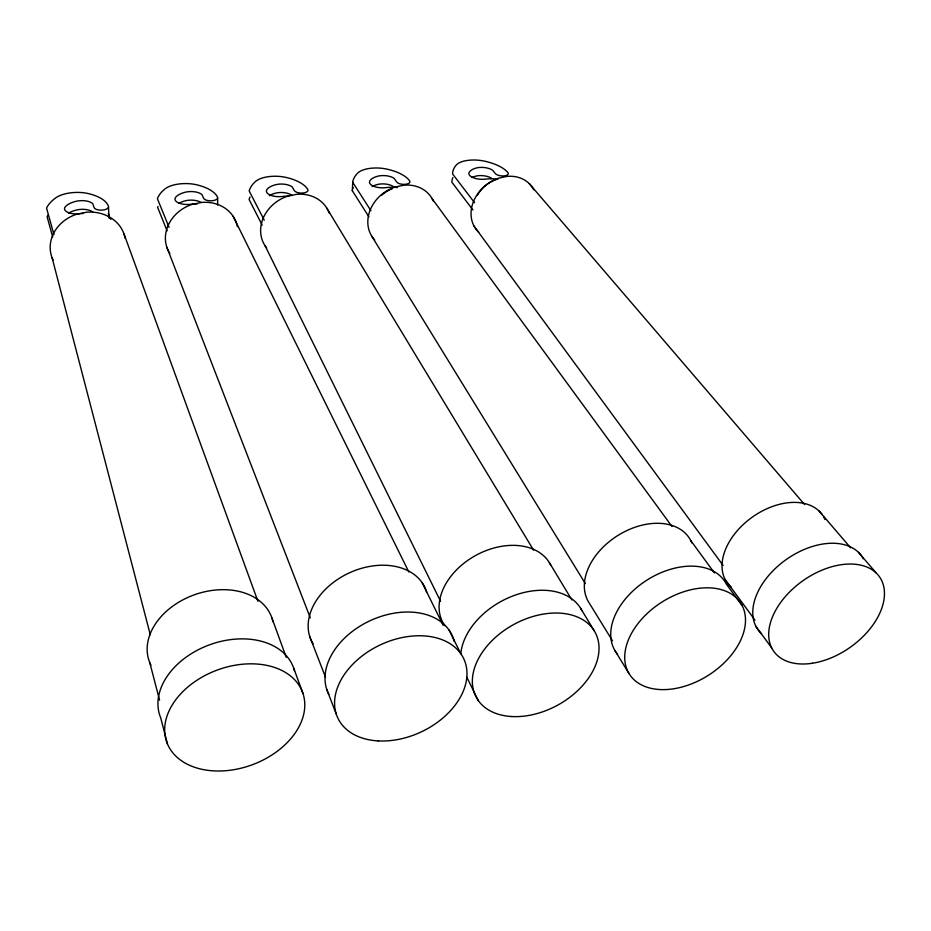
<?xml version="1.0" encoding="UTF-8"?>
<svg xmlns="http://www.w3.org/2000/svg" width="931" height="931" viewBox="0 0 931 931"><rect width="100%" height="100%" fill="white"/><g stroke="black" fill="none" stroke-linecap="round" stroke-linejoin="round"><path stroke-width="1.4" d="M368.944 216.9L352.314 190.715L352.709 182.325A66.776 29.036 4 0 1 357.737 173.061A22.612 9.752 3.3 0 1 387.366 169.221A39.568 17.2 3.2 0 1 409.617 180.847A6.808 2.944 3.7 0 1 405.194 184.326A6.808 2.944 3.7 0 1 396.653 181.941L394.255 178.484A11.475 4.969 3.4 0 0 377.567 176.25A20.994 9.112 3.5 0 0 369.805 180.917A11.719 5.086 3.3 0 0 373.343 186.142A11.719 5.086 3.3 0 0 385.283 187.678A27.849 12.312 3.6 0 1 397.537 187.55M858.475 552.351L876.222 572.996M529.332 183.71L804.617 504.579M819.21 511.154L850.631 547.835M474.566 202.679L452.571 173.934A65.752 27.953 5.5 0 1 456.376 164.938A22.239 9.403 4.8 0 1 484.818 161.214A38.904 16.583 4.8 0 1 507.884 172.538A6.703 2.84 5.2 0 1 503.985 175.912A6.703 2.84 5.2 0 1 495.373 173.597L492.627 170.222A11.288 4.783 4.9 0 0 476.09 168.046A20.657 8.786 5 0 0 469.073 172.584A11.533 4.899 4.9 0 0 473.134 177.658A11.533 4.899 4.9 0 0 484.97 179.159A27.395 11.859 5.2 0 1 498.004 179.159M472.913 209.975L451.884 182.208A65.554 28.151 5.5 0 1 452.873 177.518M725.098 579.443L754.983 620.081M474.123 226.245L723.119 565.478M742.216 605.72A66.031 43.361 -32.4 0 0 639.504 621.664A66.031 43.361 -32.4 0 0 673.613 688.789A66.031 43.361 -32.4 0 0 742.216 605.72L726.355 584.098A64.926 43.268 -32.4 0 0 646.451 580.42A64.926 43.268 -32.4 0 0 617.556 654.318M755.832 626.249L771.729 647.953M690.744 540.527L714.426 572.937M432.159 198.757L671.996 526.515M352.709 182.325L370.922 210.709M612.493 640.807L588.578 601.985A59.654 40.987 -32.6 0 1 620.837 533.696A59.654 40.987 -32.6 0 1 691.873 542.959M371.55 235.857L585.331 583.597M615.1 650.874L629.03 673.578M580.595 608.292L594.339 630.95M326.734 208.044L533.568 550.14M549.383 562.673L571.902 599.96M264.253 220.17L249.194 191.018A68.056 30.083 2.3 0 1 255.525 181.487A23.077 10.09 1.6 0 1 286.422 177.507A40.394 17.794 1.5 0 1 307.777 189.459A6.948 3.049 2 0 1 302.796 193.043A6.948 3.049 2 0 1 294.336 190.599L292.311 187.038A11.707 5.132 1.7 0 0 275.471 184.757A21.425 9.438 1.8 0 0 266.918 189.563A11.963 5.26 1.7 0 0 269.885 194.928A11.963 5.26 1.7 0 0 281.953 196.511A28.419 12.755 1.8 0 1 288.761 196.115M262.17 225.046L249.112 199.537A67.847 30.292 2.3 0 1 249.997 197.023M449.091 630.112L460.798 653.725M233.134 216.295L408.849 571.995M265.114 245.831L440.549 601.251M422.092 582.608L443.156 625.306M466.629 676.837L478.336 700.636M169.058 227.327L157.409 198.722A69.406 30.932 0.8 0 1 164.938 188.958A23.566 10.357 0.1 0 1 196.965 184.862A41.255 18.271 0 0 1 217.493 197.093A7.087 3.13 0.5 0 1 212.012 200.77A7.087 3.13 0.5 0 1 203.621 198.268L201.946 194.614A11.952 5.272 0.2 0 0 184.978 192.286A21.867 9.694 0.3 0 0 175.691 197.221A12.219 5.4 0.1 0 0 178.135 202.725A12.219 5.4 0.1 0 0 190.296 204.331A29.012 13.115 0.2 0 1 197.314 203.924M167.126 230.9L157.618 207.357A69.185 31.142 0.7 0 1 157.956 206.484M166.824 247.181L310.314 617.893M309.779 636.653L325.536 677.279M326.7 689.254L336.242 714.03M293.812 668.446L302.912 693.292A72.339 50.495 -20.3 0 1 214.584 770.926A72.339 50.495 -20.3 0 1 186.677 688.021A72.339 50.495 -20.3 0 1 302.912 693.292M271.899 617.928L286.248 657.356M124.009 233.984L257.957 601.368M53.94 234.6L46.55 208.032A71.315 31.852 -1.1 0 1 55.581 197.966A24.241 10.648 -1.7 0 1 89.004 193.729A42.465 18.783 -1.9 0 1 108.485 206.31A7.285 3.224 -1.3 0 1 102.363 210.103A7.285 3.224 -1.3 0 1 94.078 207.532L92.832 203.773A12.301 5.423 -1.6 0 0 75.714 201.387A22.484 9.973 -1.6 0 0 65.531 206.473A12.569 5.551 -1.7 0 0 67.311 212.14A12.569 5.551 -1.7 0 0 79.601 213.793M52.706 237.021L47.12 216.795A71.082 32.073 -1.2 0 1 48.098 215.014M149.798 662.732L159.562 700.135M52.101 257.782L150.31 634.802M167.464 743.985L160.726 717.929A71.012 50.251 -20.1 0 1 210.79 644.357A71.012 50.251 -20.1 0 1 294.545 670.937M108.52 207.159L108.892 215.864M217.645 197.907L217.656 205.064M823.679 516.891A58.49 38.706 -35.5 0 1 824.971 519.498M731.347 587.356A58.49 38.706 -35.5 0 1 748.198 520.231A58.49 38.706 -35.5 0 1 822.085 514.447M761.43 633.674A63.611 40.789 -35.3 0 1 784.728 560.613A63.611 40.789 -35.3 0 1 863.351 558.751M478.709 232.168A35.099 28.78 -39.1 0 1 473.088 202.597A35.099 28.78 -39.1 0 1 498.539 178.182L507.186 176.366A35.099 28.78 -39.1 0 1 533.754 189.808M491.824 178.438A11.253 4.818 4.9 0 0 475.334 176.25A20.598 8.845 5.1 0 0 472.133 177.472M477.266 195.475A29.361 24.125 -39.2 0 1 496.514 179.45M150.95 665.234A65.042 47.318 -19.6 0 1 194.672 594.688A65.042 47.318 -19.6 0 1 272.981 621.873M53.079 260.063A37.938 33.132 -12.7 0 1 76.633 214.235L86.455 212.233A37.938 33.132 -12.7 0 1 125.115 238.15M108.275 213.699A42.326 18.899 -1.9 0 1 108.846 215.026A7.262 3.247 -1.4 0 1 108.438 216.702M93.251 212.477A12.254 5.458 -1.7 0 0 76.191 210.08A22.414 10.043 -1.6 0 0 68.568 213.176M80.799 213.665A29.862 13.488 -1.7 0 1 83.208 213.478M108.915 217.947A29.862 13.488 -1.7 0 1 111.01 219.251M433.322 201.108A35.553 30.025 -34.8 0 0 403.949 185.164L395.023 187.026A35.553 30.025 -34.8 0 0 374.704 240.035M352.314 190.715A66.567 29.245 4 0 1 352.453 189.889M352.64 189.074A66.567 29.245 4 0 1 353.163 187.468M393.743 186.817A11.44 5.004 3.4 0 0 377.102 184.582A20.936 9.182 3.5 0 0 372.249 186.584M381.303 195.498A29.745 25.16 -34.8 0 1 392.405 188.69M444.82 625.702A61.109 43.28 -28.8 0 1 474.449 556.144A61.109 43.28 -28.8 0 1 550.745 565.14M460.845 653.294A66.567 45.782 -28.8 0 1 515.169 595.118A66.567 45.782 -28.8 0 1 581.875 610.608M266.72 248.03A36.158 31.223 -28.6 0 1 287.551 196.22L296.78 194.3A36.158 31.223 -28.6 0 1 329.109 212.955M292.101 195.498A11.672 5.167 1.7 0 0 275.32 193.206A21.355 9.496 1.8 0 0 269.385 195.696M313.107 643.833A62.691 45.2 -24.9 0 1 349.579 572.751A62.691 45.2 -24.9 0 1 426.654 592.046M328.852 694.41A68.359 47.9 -25.1 0 1 373.238 619.313A68.359 47.9 -25.1 0 1 454.27 641.459M237.358 226.617A36.844 32.178 -21.7 0 0 201.596 202.423L192.1 204.378A36.844 32.178 -21.7 0 0 169.849 253.535M201.201 202.539A11.917 5.307 0.2 0 0 185.094 200.852A21.797 9.764 0.2 0 0 178.764 203.412M812.46 663.244A64.681 40.836 -35.1 0 0 882.251 581.84A64.681 40.836 -35.1 0 0 785.031 596.922A64.681 40.836 -35.1 0 0 812.46 663.244M511.212 716.509A67.742 45.922 -28.8 0 0 598.528 642.215A67.742 45.922 -28.8 0 0 497.34 635.757A67.742 45.922 -28.8 0 0 511.212 716.509M378.172 740.913A69.592 48.086 -25.2 0 0 465.989 665.118A69.592 48.086 -25.2 0 0 358.179 659.171A69.592 48.086 -25.2 0 0 378.172 740.913"/></g></svg>
